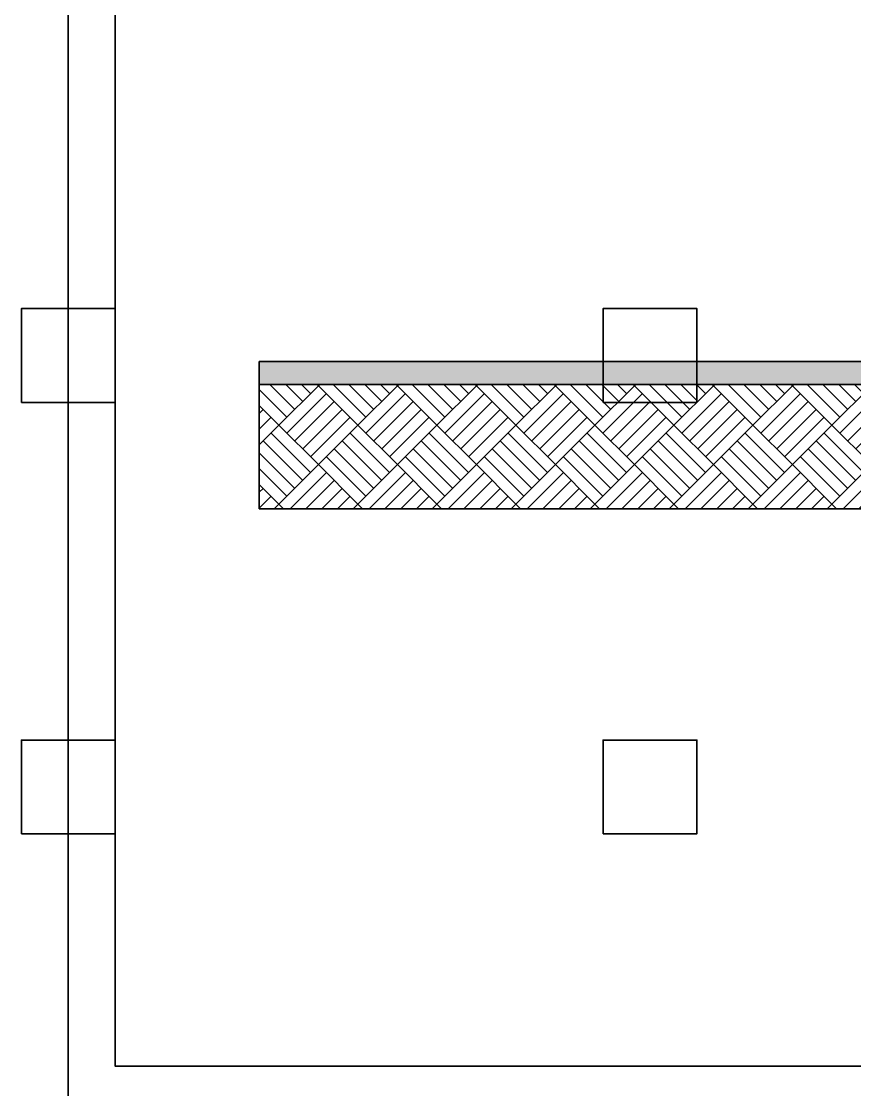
# Model space of a CAD drawing. Header units: millimetres. Extents: x -212361 to 39086, y -42 to 136893.
# Drawn here: x -106485 to -101072, y 77684 to 84628 of the extents above; entities that cross this region are included whole.
import ezdxf

# ---------------------------------------------------------------- set-up
doc = ezdxf.new("R2018")
doc.units = ezdxf.units.MM
doc.header["$LTSCALE"] = 25
doc.layers.add('schedules_symbols_notes$0$M-ANNO', color=11, linetype='Continuous')
doc.layers.add('schedules_symbols_notes$0$M-DETAIL CLR11', color=11, linetype='Continuous')
doc.styles.add('schedules_symbols_notes$0$RDZENG', font='micross.ttf', dxfattribs={"height": 2})
doc.styles.get("Standard").update_dxf_attribs({"font": 'arial.ttf'})

# ---------------------------------------------------------------- blocks, each defined once
blk = doc.blocks.new('*U325')
at = {"layer": 'Defpoints'}
blk.add_lwpolyline([(-12, -12), (12, -12), (12, 12), (-12, 12)], close=True, dxfattribs=at)
blk = doc.blocks.new('*U327')
at = {"layer": 'Defpoints', "color": 0, "linetype": 'ByBlock', "lineweight": -2, "transparency": 16777216}
for p in [(0, 772.79), (148.8, 772.79), (0, 662.39), (148.8, 662.39)]:
    blk.add_blockref('*U325', p, dxfattribs=at)
blk = doc.blocks.new('schedules_symbols_notes')
at = {"layer": 'schedules_symbols_notes$0$M-DETAIL CLR11'}
h = blk.add_hatch(dxfattribs=at)
h.set_pattern_fill('CONCRETE1', color=256, scale=0.5, style=0)
h.set_pattern_definition([(0, (-4722.504, 3097.116), (10.16, 10.16), [1.27, -8.89]), (90, (-4722.504, 3097.116), (-10.16, 10.16), [1.27, -8.89]), (135, (-4721.2344, 3097.116), (-10.16, 9e-16), [1.79605, -12.57236]), (0, (-4721.234, 3102.831), (10.16, 10.16), [1.27, -8.89]), (45, (-4720.5994, 3102.196), (0, 10.16), [0.898025, -13.47038]), (135, (-4720.5994, 3102.196), (-10.16, 9e-16), [0.898025, -13.47038]), (0, (-4717.424, 3105.371), (10.16, 10.16), [1.79605, -8.36395]), (45, (-4717.4244, 3105.371), (0, 10.16), [1.27, -13.09841]), (135, (-4715.6284, 3105.371), (-10.16, 9e-16), [1.27, -13.09841]), (90, (-4715.519, 3099.656), (-10.16, 10.16), [1.27, -8.89]), (45, (-4715.5194, 3099.656), (0, 10.16), [0.898025, -13.47038]), (135, (-4714.8844, 3100.291), (-10.16, 9e-16), [0.898025, -13.47038]), (0, (-4721.234, 3099.656), (10.16, 10.16), [0.635, -8.509]), (0, (-4713.614, 3102.196), (10.16, 10.16), [0.635, -8.509]), (90, (-4716.789, 3103.466), (-10.16, 10.16), [0.635, -8.509]), (135, (-4715.5194, 3097.751), (-10.16, 9e-16), [0.898025, -13.47038]), (135, (-4719.9644, 3104.736), (-10.16, 9e-16), [0.898025, -13.47038]), (45, (-4717.742, 3100.45), (0, 10.16), [0.898025, -13.47038]), (90, (-4719.012, 3098.386), (-10.16, 10.16), [0.15875, -10.00125]), (90, (-4718.536, 3102.672), (-10.16, 10.16), [0.15875, -10.00125]), (90, (-4713.773, 3104.419), (-10.16, 10.16), [0.15875, -10.00125]), (90, (-4713.614, 3099.021), (-10.16, 10.16), [0.15875, -10.00125])])
h.paths.add_polyline_path([(-3637.75, 3244.76), (-4131.48, 3244.76), (-4131.48, 3238.85), (-3637.75, 3238.85)])
h = blk.add_hatch(dxfattribs=at)
h.set_pattern_fill('EARTH2', color=256, scale=1.5, style=0)
h.set_pattern_definition([(45, (-4722.504, 3097.116), (0, 20.20558), [14.2875, -14.2875]), (45, (-4724.525, 3099.137), (0, 20.20558), [14.2875, -14.2875]), (45, (-4726.546, 3101.157), (0, 20.20558), [14.2875, -14.2875]), (45, (-4728.566, 3103.178), (0, 20.20558), [14.2875, -14.2875]), (45, (-4730.587, 3105.198), (0, 20.20558), [14.2875, -14.2875]), (45, (-4732.607, 3107.219), (0, 20.20558), [14.2875, -14.2875]), (135, (-4722.504, 3097.116), (-20.20558, 1e-15), [14.2875, -14.2875]), (135, (-4724.525, 3095.096), (-20.20558, 1e-15), [14.2875, -14.2875]), (135, (-4726.546, 3093.075), (-20.20558, 1e-15), [14.2875, -14.2875]), (135, (-4728.566, 3091.055), (-20.20558, 1e-15), [14.2875, -14.2875]), (135, (-4730.587, 3089.034), (-20.20558, 1e-15), [14.2875, -14.2875]), (135, (-4732.607, 3087.013), (-20.20558, 1e-15), [14.2875, -14.2875])])
h.paths.add_polyline_path([(-4131.48, 3238.85), (-3637.75, 3238.85), (-3637.75, 3207.07), (-4131.48, 3207.07)])
at = {"layer": 'Defpoints', "color": 255}
blk.add_lwpolyline([(-4180.32, 2473.5), (-2692.32, 2473.5), (-2692.32, 3577.5), (-4180.32, 3577.5)], close=True, dxfattribs=at)
at = {"layer": 'schedules_symbols_notes$0$M-ANNO'}
blk.add_lwpolyline([(-4168.32, 3565.49), (-3382.48, 3565.49), (-3382.48, 3064.43), (-4168.32, 3064.43)], close=True, dxfattribs=at)
at = {"layer": 'schedules_symbols_notes$0$M-DETAIL CLR11'}
for points in [[(-3637.75, 3244.76), (-4131.48, 3244.76), (-4131.48, 3238.85), (-3637.75, 3238.85)], [(-4131.48, 3238.85), (-3637.75, 3238.85), (-3637.75, 3207.07), (-4131.48, 3207.07)]]:
    blk.add_lwpolyline(points, close=True, dxfattribs=at)
at = {"layer": 'Defpoints'}
blk.add_blockref('*U327', (-4180.32, 2473.5), dxfattribs=at)

msp = doc.modelspace()

# ---------------------------------------------------------------- block references
at = {"xscale": 25.4, "yscale": 25.4, "zscale": 25.4}
msp.add_blockref('schedules_symbols_notes', (0, 0), dxfattribs=at)

doc.saveas('drawing.dxf')
